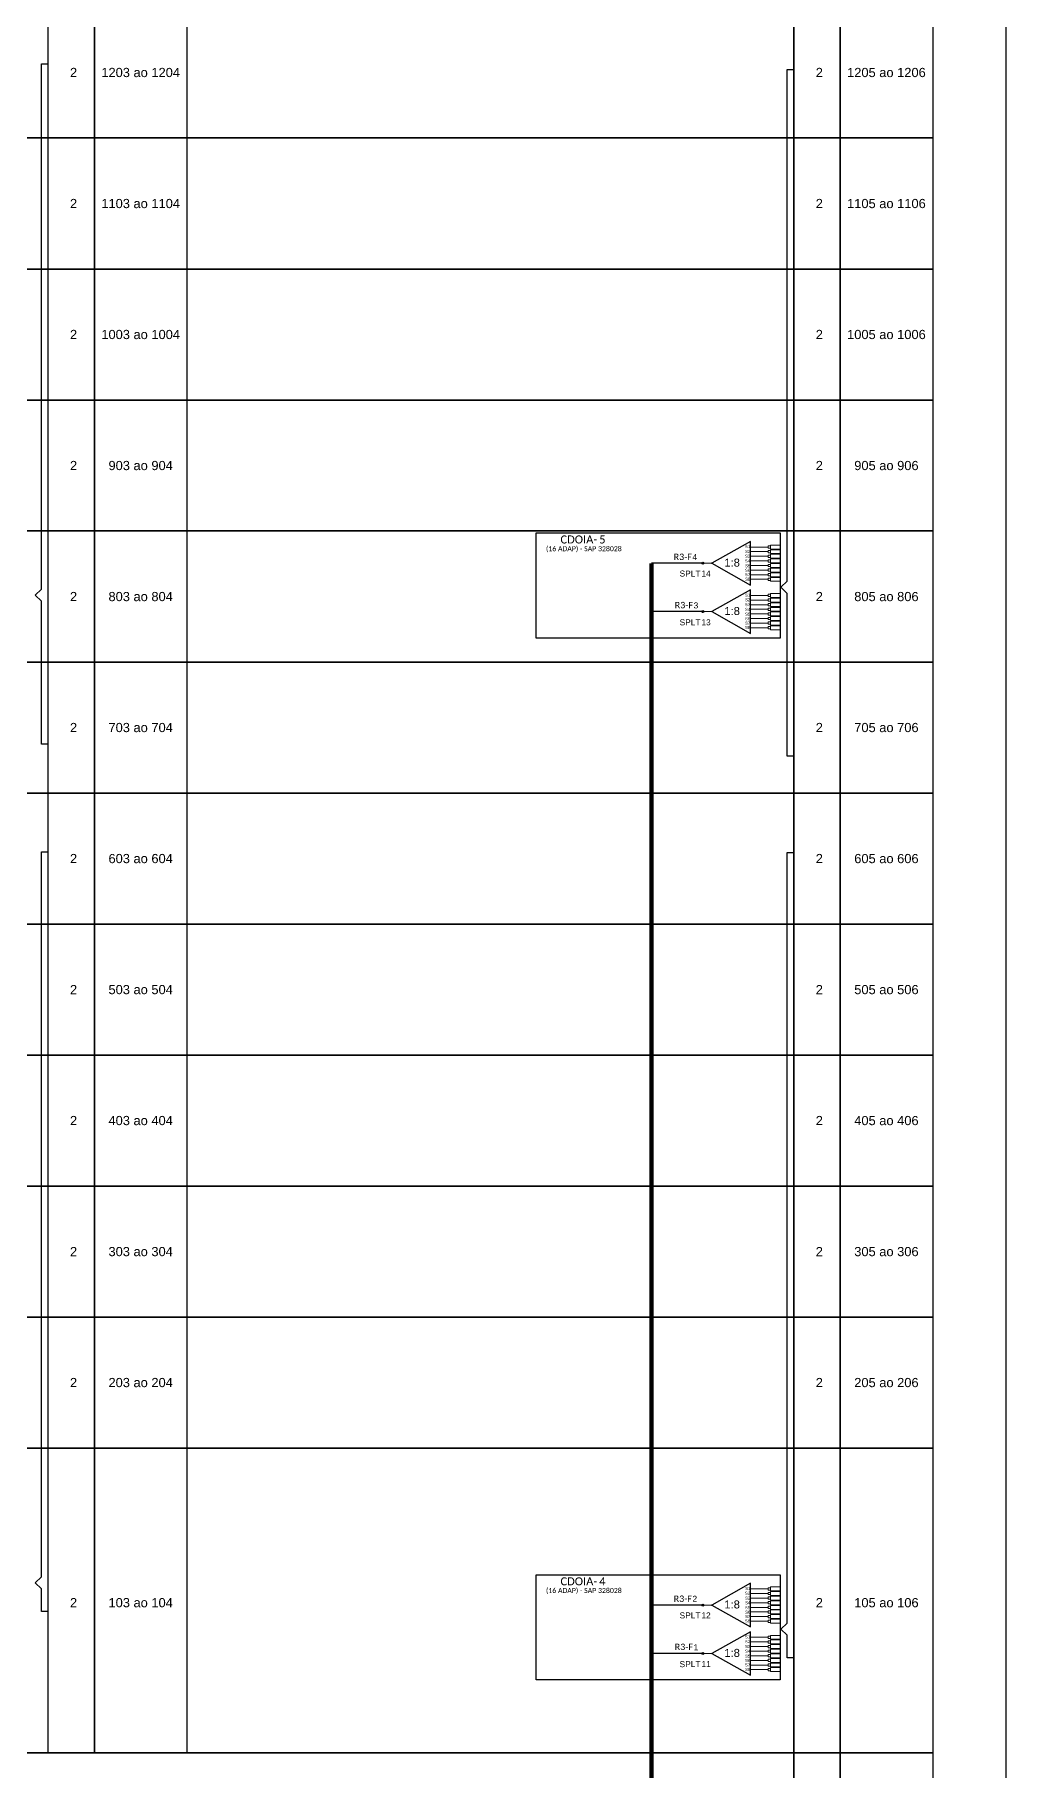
# Model space of a CAD drawing. Extents: x -89 to 749, y 705 to 1299.
# Drawn here: x 603.6 to 749.2, y 905.6 to 1165.9 of the extents above; entities that cross this region are included whole.
import ezdxf
from ezdxf.enums import TextEntityAlignment as Align

# ---------------------------------------------------------------- set-up
doc = ezdxf.new("R2010")
doc.units = 0
doc.styles.add('ARIAL', font='arial.ttf')
doc.styles.add('WMF-Calibri0', font='calibri.ttf')

# ---------------------------------------------------------------- blocks, each defined once
blk = doc.blocks.new('SPLT_1-8_SC-APC')
at = {"color": 1}
blk.add_lwpolyline([(-7.37, -2.1), (-17.04, -7.55), (-7.37, -13), (-7.37, -2.1)], dxfattribs=at)
at = {"color": 3, "lineweight": 0}
for points in [[(-2.99, -3.51), (-7.37, -3.51)], [(-2.41, -3.02), (-2.41, -4)], [(-2.41, -3.02), (0, -3.02)], [(-2.41, -4), (0, -4)], [(-2.41, -4.17), (-2.41, -5.16)], [(-2.41, -4.17), (0, -4.17)], [(-7.37, -4.66), (-2.99, -4.66)], [(-7.37, -5.82), (-2.99, -5.82)], [(-7.37, -6.97), (-2.99, -6.97)], [(-7.37, -8.12), (-2.99, -8.12)], [(-2.41, -5.16), (0, -5.16)], [(-2.41, -5.32), (-2.41, -6.31)], [(-2.41, -5.32), (0, -5.32)], [(-2.41, -6.31), (0, -6.31)], [(-2.41, -6.48), (-2.41, -7.46)], [(-2.41, -6.48), (0, -6.48)], [(-2.41, -7.46), (0, -7.46)], [(-2.41, -7.63), (-2.41, -8.62)], [(-2.41, -7.63), (0, -7.63)], [(-2.41, -8.62), (0, -8.62)], [(-7.37, -9.28), (-2.99, -9.28)], [(-7.37, -10.43), (-2.99, -10.43)], [(-7.37, -11.58), (-2.99, -11.58)], [(-2.41, -8.78), (-2.41, -9.77)], [(-2.41, -8.78), (0, -8.78)], [(-2.41, -9.77), (0, -9.77)], [(-2.41, -9.94), (-2.41, -10.92)], [(-2.41, -9.94), (0, -9.94)], [(-2.41, -10.92), (0, -10.92)], [(-2.41, -11.09), (-2.41, -12.08)], [(-2.41, -11.09), (0, -11.09)], [(-2.41, -12.08), (0, -12.08)]]:
    blk.add_lwpolyline(points, dxfattribs=at)
for points in [[(-2.99, -3.22), (-2.41, -3.22), (-2.41, -3.8), (-2.99, -3.8)], [(-2.99, -4.38), (-2.41, -4.38), (-2.41, -4.95), (-2.99, -4.95)], [(-2.99, -5.53), (-2.41, -5.53), (-2.41, -6.1), (-2.99, -6.1)], [(-2.99, -6.68), (-2.41, -6.68), (-2.41, -7.26), (-2.99, -7.26)], [(-2.99, -7.84), (-2.41, -7.84), (-2.41, -8.41), (-2.99, -8.41)], [(-2.99, -8.99), (-2.41, -8.99), (-2.41, -9.56), (-2.99, -9.56)], [(-2.99, -10.14), (-2.41, -10.14), (-2.41, -10.72), (-2.99, -10.72)], [(-2.99, -11.3), (-2.41, -11.3), (-2.41, -11.87), (-2.99, -11.87)]]:
    blk.add_lwpolyline(points, close=True, dxfattribs=at)
at = {"color": 1, "lineweight": 0}
blk.add_lwpolyline([(-17.04, -7.55), (-19.26, -7.55)], dxfattribs=at)
at = {"color": 1, "style": 'ARIAL'}
for s, height, p in [('S1', 0.75, (-8.74, -3.78)), ('S2', 0.75, (-8.74, -4.97)), ('1:8', 2, (-13.91, -8.4)), ('S3', 0.75, (-8.74, -6.18)), ('S4', 0.75, (-8.74, -7.36)), ('S5', 0.75, (-8.74, -8.57)), ('S6', 0.75, (-8.74, -9.69)), ('S7', 0.75, (-8.74, -10.78)), ('S8', 0.75, (-8.74, -11.9))]:
    blk.add_text(s, height=height, dxfattribs=at).set_placement(p)

msp = doc.modelspace()

# ---------------------------------------------------------------- hatches: boundary and pattern name
h = msp.add_hatch(color=3)
h.dxf.hatch_style = 1
edge = h.paths.add_edge_path()
edge.add_arc((703.77, 1086.64), 0.154, 0, 360)
h = msp.add_hatch(color=3)
h.dxf.hatch_style = 1
edge = h.paths.add_edge_path()
edge.add_arc((703.77, 1079.38), 0.154, 0, 360)
h = msp.add_hatch(color=3)
h.dxf.hatch_style = 1
edge = h.paths.add_edge_path()
edge.add_arc((703.77, 930.4), 0.154, 0, 360)
h = msp.add_hatch(color=3)
h.dxf.hatch_style = 1
edge = h.paths.add_edge_path()
edge.add_arc((703.77, 923.15), 0.154, 0, 360)

# ---------------------------------------------------------------- linework, layer by layer
msp.add_lwpolyline([(-89.32, 705.02), (749.25, 705.02), (749.25, 1299.02), (-89.32, 1299.02), (-89.32, 705.02)])
for points in [[(470.23, 1170.05), (717.39, 1170.05), (717.39, 1150.41), (470.23, 1150.41)], [(605.59, 1170.05), (612.54, 1170.05), (612.54, 1150.41), (605.59, 1150.41)], [(612.54, 1170.05), (626.42, 1170.05), (626.42, 1150.41), (612.54, 1150.41)], [(717.39, 1170.05), (724.33, 1170.05), (724.33, 1150.41), (717.39, 1150.41)], [(724.33, 1170.05), (738.22, 1170.05), (738.22, 1150.41), (724.33, 1150.41)], [(470.23, 1150.41), (717.39, 1150.41), (717.39, 1130.76), (470.23, 1130.76)], [(605.59, 1150.41), (612.54, 1150.41), (612.54, 1130.76), (605.59, 1130.76)], [(612.54, 1150.41), (626.42, 1150.41), (626.42, 1130.76), (612.54, 1130.76)], [(717.39, 1150.41), (724.33, 1150.41), (724.33, 1130.76), (717.39, 1130.76)], [(724.33, 1150.41), (738.22, 1150.41), (738.22, 1130.76), (724.33, 1130.76)], [(470.23, 1130.76), (717.39, 1130.76), (717.39, 1111.11), (470.23, 1111.11)], [(605.59, 1130.76), (612.54, 1130.76), (612.54, 1111.11), (605.59, 1111.11)], [(612.54, 1130.76), (626.42, 1130.76), (626.42, 1111.11), (612.54, 1111.11)], [(717.39, 1130.76), (724.33, 1130.76), (724.33, 1111.11), (717.39, 1111.11)], [(724.33, 1130.76), (738.22, 1130.76), (738.22, 1111.11), (724.33, 1111.11)], [(470.23, 1111.11), (717.39, 1111.11), (717.39, 1091.47), (470.23, 1091.47)], [(605.59, 1111.11), (612.54, 1111.11), (612.54, 1091.47), (605.59, 1091.47)], [(612.54, 1111.11), (626.42, 1111.11), (626.42, 1091.47), (612.54, 1091.47)], [(717.39, 1111.11), (724.33, 1111.11), (724.33, 1091.47), (717.39, 1091.47)], [(724.33, 1111.11), (738.22, 1111.11), (738.22, 1091.47), (724.33, 1091.47)], [(470.23, 1091.47), (717.39, 1091.47), (717.39, 1071.82), (470.23, 1071.82)], [(605.59, 1091.47), (612.54, 1091.47), (612.54, 1071.82), (605.59, 1071.82)], [(612.54, 1091.47), (626.42, 1091.47), (626.42, 1071.82), (612.54, 1071.82)], [(717.39, 1091.47), (724.33, 1091.47), (724.33, 1071.82), (717.39, 1071.82)], [(724.33, 1091.47), (738.22, 1091.47), (738.22, 1071.82), (724.33, 1071.82)], [(470.23, 1071.82), (717.39, 1071.82), (717.39, 1052.17), (470.23, 1052.17)], [(605.59, 1071.82), (612.54, 1071.82), (612.54, 1052.17), (605.59, 1052.17)], [(612.54, 1071.82), (626.42, 1071.82), (626.42, 1052.17), (612.54, 1052.17)], [(717.39, 1071.82), (724.33, 1071.82), (724.33, 1052.17), (717.39, 1052.17)], [(724.33, 1071.82), (738.22, 1071.82), (738.22, 1052.17), (724.33, 1052.17)], [(470.23, 1052.17), (717.39, 1052.17), (717.39, 1032.53), (470.23, 1032.53)], [(605.59, 1052.17), (612.54, 1052.17), (612.54, 1032.53), (605.59, 1032.53)], [(612.54, 1052.17), (626.42, 1052.17), (626.42, 1032.53), (612.54, 1032.53)], [(717.39, 1052.17), (724.33, 1052.17), (724.33, 1032.53), (717.39, 1032.53)], [(724.33, 1052.17), (738.22, 1052.17), (738.22, 1032.53), (724.33, 1032.53)], [(470.23, 1032.53), (717.39, 1032.53), (717.39, 1012.88), (470.23, 1012.88)], [(605.59, 1032.53), (612.54, 1032.53), (612.54, 1012.88), (605.59, 1012.88)], [(612.54, 1032.53), (626.42, 1032.53), (626.42, 1012.88), (612.54, 1012.88)], [(717.39, 1032.53), (724.33, 1032.53), (724.33, 1012.88), (717.39, 1012.88)], [(724.33, 1032.53), (738.22, 1032.53), (738.22, 1012.88), (724.33, 1012.88)], [(470.23, 1012.88), (717.39, 1012.88), (717.39, 993.24), (470.23, 993.24)], [(605.59, 1012.88), (612.54, 1012.88), (612.54, 993.24), (605.59, 993.24)], [(612.54, 1012.88), (626.42, 1012.88), (626.42, 993.24), (612.54, 993.24)], [(717.39, 1012.88), (724.33, 1012.88), (724.33, 993.24), (717.39, 993.24)], [(724.33, 1012.88), (738.22, 1012.88), (738.22, 993.24), (724.33, 993.24)], [(470.23, 993.24), (717.39, 993.24), (717.39, 973.59), (470.23, 973.59)], [(605.59, 993.24), (612.54, 993.24), (612.54, 973.59), (605.59, 973.59)], [(612.54, 993.24), (626.42, 993.24), (626.42, 973.59), (612.54, 973.59)], [(717.39, 993.24), (724.33, 993.24), (724.33, 973.59), (717.39, 973.59)], [(724.33, 993.24), (738.22, 993.24), (738.22, 973.59), (724.33, 973.59)], [(470.23, 973.59), (717.39, 973.59), (717.39, 953.94), (470.23, 953.94)], [(605.59, 973.59), (612.54, 973.59), (612.54, 953.94), (605.59, 953.94)], [(612.54, 973.59), (626.42, 973.59), (626.42, 953.94), (612.54, 953.94)], [(717.39, 973.59), (724.33, 973.59), (724.33, 953.94), (717.39, 953.94)], [(724.33, 973.59), (738.22, 973.59), (738.22, 953.94), (724.33, 953.94)], [(470.23, 953.94), (717.39, 953.94), (717.39, 908.22), (470.23, 908.22)], [(605.59, 953.94), (612.54, 953.94), (612.54, 908.22), (605.59, 908.22)], [(612.54, 953.94), (626.42, 953.94), (626.42, 908.22), (612.54, 908.22)], [(717.39, 953.94), (724.33, 953.94), (724.33, 908.22), (717.39, 908.22)], [(724.33, 953.94), (738.22, 953.94), (738.22, 908.22), (724.33, 908.22)], [(470.23, 908.22), (717.39, 908.22), (717.39, 888.58), (470.23, 888.58)], [(717.39, 908.22), (724.33, 908.22), (724.33, 888.58), (717.39, 888.58)], [(724.33, 908.22), (738.22, 908.22), (738.22, 888.58), (724.33, 888.58)]]:
    msp.add_lwpolyline(points, close=True)
at = {"color": 3}
for points in [[(605.59, 1059.52), (604.6, 1059.52), (604.6, 1080.94), (603.66, 1081.84), (604.6, 1082.75), (604.6, 1161.55), (605.59, 1161.55)], [(717.39, 1057.69), (716.4, 1057.69), (716.4, 1082.12), (715.46, 1083.03), (716.4, 1083.93), (716.4, 1160.7), (717.39, 1160.7)], [(605.59, 929.43), (604.6, 929.43), (604.6, 932.82), (603.66, 933.73), (604.6, 934.63), (604.6, 1043.35), (605.59, 1043.35)], [(717.39, 922.49), (716.4, 922.49), (716.4, 925.89), (715.46, 926.79), (716.4, 927.7), (716.4, 1043.26), (717.39, 1043.26)]]:
    msp.add_lwpolyline(points, dxfattribs=at)
at = {"color": 1}
for points in [[(715.33, 1076.83), (715.33, 1076.83), (715.33, 1075.4), (678.75, 1075.4), (678.75, 1091.17), (683.45, 1091.17)], [(715.33, 920.59), (715.33, 920.59), (715.33, 919.17), (678.75, 919.17), (678.75, 934.93), (683.45, 934.93)]]:
    msp.add_lwpolyline(points, dxfattribs=at)
for points in [[(678.75, 1091.17), (715.33, 1091.17), (715.33, 1075.4), (678.75, 1075.4)], [(678.75, 934.93), (715.33, 934.93), (715.33, 919.17), (678.75, 919.17)]]:
    msp.add_lwpolyline(points, close=True, dxfattribs=at)
at = {"color": 30, "const_width": 0.66}
msp.add_lwpolyline([(696.08, 1086.64), (696.08, 897.67), (547.09, 897.67), (547.09, 930.35), (531.78, 930.35), (531.78, 925.31)], dxfattribs=at)
at = {"color": 30}
for points in [[(703.77, 1086.64), (696.08, 1086.64)], [(703.77, 1079.38), (696.08, 1079.38)], [(703.77, 930.4), (696.08, 930.4)], [(703.77, 923.15), (696.08, 923.15)]]:
    msp.add_lwpolyline(points, dxfattribs=at)
at = {"color": 3}
for centre in [(703.77, 1086.64), (703.77, 1079.38), (703.77, 930.4), (703.77, 923.15)]:
    msp.add_circle(centre, 0.154, dxfattribs=at)
for p in [(705.11, 1086.64), (705.11, 930.4)]:
    msp.add_point(p)

# ---------------------------------------------------------------- block references
at = {"color": 3, "xscale": 0.6, "yscale": 0.6, "zscale": 0.6}
for p in [(715.33, 1091.17), (715.33, 1083.91), (715.33, 934.93), (715.33, 927.67)]:
    msp.add_blockref('SPLT_1-8_SC-APC', p, dxfattribs=at)

# ---------------------------------------------------------------- texts
at = {"style": 'ARIAL'}
for s, p in [('2', (609.42, 1160.23)), ('1203 ao 1204', (619.48, 1160.23)), ('2', (721.22, 1160.23)), ('1205 ao 1206', (731.28, 1160.23)), ('2', (609.42, 1140.58)), ('1103 ao 1104', (619.48, 1140.58)), ('2', (721.22, 1140.58)), ('1105 ao 1106', (731.28, 1140.58)), ('2', (609.42, 1120.94)), ('1003 ao 1004', (619.48, 1120.94)), ('2', (721.22, 1120.94)), ('1005 ao 1006', (731.28, 1120.94)), ('2', (609.42, 1101.29)), ('903 ao 904', (619.48, 1101.29)), ('2', (721.22, 1101.29)), ('905 ao 906', (731.28, 1101.29)), ('2', (609.42, 1081.64)), ('803 ao 804', (619.48, 1081.64)), ('2', (721.22, 1081.64)), ('805 ao 806', (731.28, 1081.64)), ('2', (609.42, 1062)), ('703 ao 704', (619.48, 1062)), ('2', (721.22, 1062)), ('705 ao 706', (731.28, 1062)), ('2', (609.42, 1042.35)), ('603 ao 604', (619.48, 1042.35)), ('2', (721.22, 1042.35)), ('605 ao 606', (731.28, 1042.35)), ('2', (609.42, 1022.7)), ('503 ao 504', (619.48, 1022.7)), ('2', (721.22, 1022.7)), ('505 ao 506', (731.28, 1022.7)), ('2', (609.42, 1003.06)), ('403 ao 404', (619.48, 1003.06)), ('2', (721.22, 1003.06)), ('405 ao 406', (731.28, 1003.06)), ('2', (609.42, 983.41)), ('303 ao 304', (619.48, 983.41)), ('2', (721.22, 983.41)), ('305 ao 306', (731.28, 983.41)), ('2', (609.42, 963.77)), ('203 ao 204', (619.48, 963.77)), ('2', (721.22, 963.77)), ('205 ao 206', (731.28, 963.77)), ('2', (609.42, 930.76)), ('103 ao 104', (619.48, 930.76)), ('2', (721.22, 930.76)), ('105 ao 106', (731.28, 930.76))]:
    msp.add_text(s, height=1.38, dxfattribs=at).set_placement(p, align=Align.MIDDLE_CENTER)
at = {"color": 1, "style": 'WMF-Calibri0'}
for s, p in [('CDOIA-', (682.41, 1089.6)), ('5', (688.22, 1089.6)), ('CDOIA-', (682.41, 933.36)), ('4', (688.22, 933.36))]:
    msp.add_text(s, height=1.2, dxfattribs=at).set_placement(p)
for p in [(685.92, 1088.44), (685.92, 932.21)]:
    msp.add_text('(16 ADAP) - SAP 328028', height=0.75, dxfattribs=at).set_placement(p, align=Align.CENTER)
at = {"color": 30, "style": 'WMF-Calibri0'}
for p in [(699.39, 1087.11), (699.55, 1079.88), (699.39, 930.87), (699.55, 923.65)]:
    msp.add_text('R3-F', height=0.96, dxfattribs=at).set_placement(p)
at = {"color": 30, "style": 'ARIAL'}
for s, p in [('4', (702.55, 1087.12)), ('3', (702.72, 1079.86)), ('2', (702.55, 930.89)), ('1', (702.72, 923.63))]:
    msp.add_text(s, height=0.9, dxfattribs=at).set_placement(p, align=Align.CENTER)
at = {"color": 7, "style": 'ARIAL'}
for s, p in [('SPLT', (701.84, 1084.64)), ('14', (704.24, 1084.64)), ('SPLT', (701.84, 1077.33)), ('13', (704.24, 1077.33)), ('SPLT', (701.84, 928.4)), ('12', (704.24, 928.4)), ('SPLT', (701.84, 921.09)), ('11', (704.24, 921.09))]:
    msp.add_text(s, height=0.9, dxfattribs=at).set_placement(p, align=Align.CENTER)

doc.saveas('drawing.dxf')
